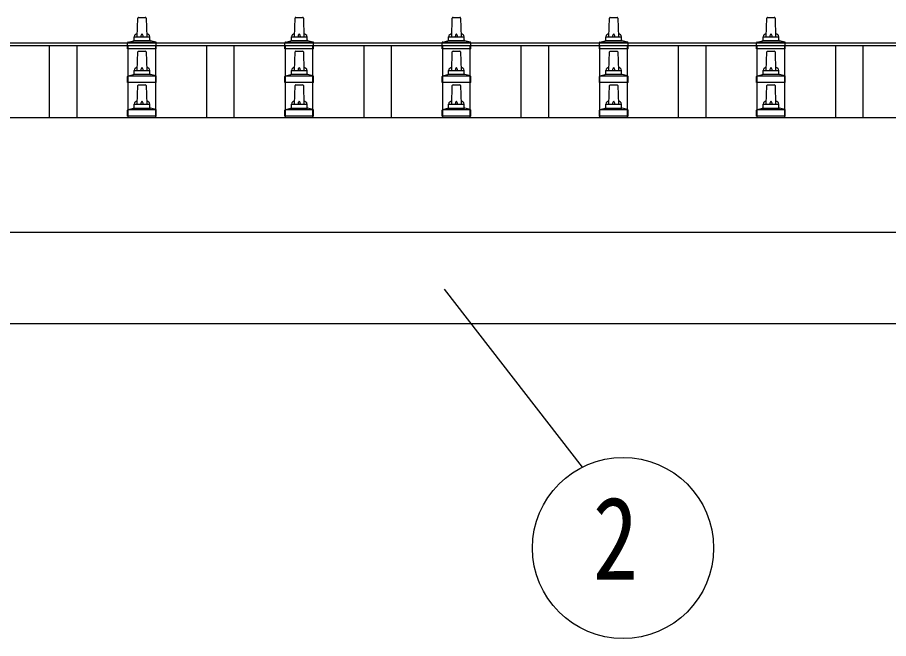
# Model space of a CAD drawing. Units: millimetres, scale not verified. Extents: x -16820 to 16820, y -11880 to 11880.
# Drawn here: x -12381 to -11273, y -890 to -100 of the extents above; entities that cross this region are included whole.
import ezdxf
from ezdxf.enums import TextEntityAlignment as Align

# ---------------------------------------------------------------- set-up
doc = ezdxf.new("R2010")
doc.units = ezdxf.units.MM
doc.header["$LTSCALE"] = 50
for name, color, linetype in [('0-5_YKK_13', 4, 'Continuous'), ('0-6_YKK_A1', 4, 'Continuous'), ('0-7_YKK_D', 6, 'Continuous')]:
    doc.layers.add(name, color=color, linetype=linetype)
doc.styles.add('ＭＳ ゴシック', font='')
doc.styles.get('ＭＳ ゴシック').set_extended_font_data('MS Gothic')

msp = doc.modelspace()

# ---------------------------------------------------------------- linework, layer by layer
at = {"layer": '0-5_YKK_13'}
for p, q in [((-12228.92, -124.55), (-12228.19, -101.02)), ((-12227.19, -100.05), (-12218.64, -100.05)), ((-12217.64, -101.02), (-12216.92, -124.55)), ((-12028.92, -124.55), (-12028.19, -101.02)), ((-12027.19, -100.05), (-12018.64, -100.05)), ((-12017.64, -101.02), (-12016.92, -124.55)), ((-11828.92, -124.55), (-11828.19, -101.02)), ((-11827.19, -100.05), (-11818.64, -100.05)), ((-11817.64, -101.02), (-11816.92, -124.55)), ((-11628.92, -124.55), (-11628.19, -101.02)), ((-11627.19, -100.05), (-11618.64, -100.05)), ((-11617.64, -101.02), (-11616.92, -124.55)), ((-11428.92, -124.55), (-11428.19, -101.02)), ((-11427.19, -100.05), (-11418.64, -100.05)), ((-11417.64, -101.02), (-11416.92, -124.55)), ((-12241.17, -140.05), (-12241.17, -132.34)), ((-12240.78, -131.55), (-12205.05, -131.55)), ((-12240.4, -131.36), (-12233.68, -129.73)), ((-12233.3, -129.55), (-12212.53, -129.55)), ((-12232.92, -128.76), (-12232.92, -124.55)), ((-12231.92, -124.55), (-12213.92, -124.55)), ((-12212.92, -128.76), (-12212.92, -124.55)), ((-12205.43, -131.36), (-12212.15, -129.73)), ((-12204.67, -140.05), (-12204.67, -132.34)), ((-12041.17, -140.05), (-12041.17, -132.34)), ((-12040.78, -131.55), (-12005.05, -131.55)), ((-12040.4, -131.36), (-12033.68, -129.73)), ((-12033.3, -129.55), (-12012.53, -129.55)), ((-12032.92, -128.76), (-12032.92, -124.55)), ((-12031.92, -124.55), (-12013.92, -124.55)), ((-12012.92, -128.76), (-12012.92, -124.55)), ((-12005.43, -131.36), (-12012.15, -129.73)), ((-12004.67, -140.05), (-12004.67, -132.34)), ((-11841.17, -140.05), (-11841.17, -132.34)), ((-11840.78, -131.55), (-11805.05, -131.55)), ((-11840.4, -131.36), (-11833.68, -129.73)), ((-11833.3, -129.55), (-11812.53, -129.55)), ((-11832.92, -128.76), (-11832.92, -124.55)), ((-11831.92, -124.55), (-11813.92, -124.55)), ((-11812.92, -128.76), (-11812.92, -124.55)), ((-11805.43, -131.36), (-11812.15, -129.73)), ((-11804.67, -140.05), (-11804.67, -132.34)), ((-11641.17, -140.05), (-11641.17, -132.34)), ((-11640.78, -131.55), (-11605.05, -131.55)), ((-11640.4, -131.36), (-11633.68, -129.73)), ((-11633.3, -129.55), (-11612.53, -129.55)), ((-11632.92, -128.76), (-11632.92, -124.55)), ((-11631.92, -124.55), (-11613.92, -124.55)), ((-11612.92, -128.76), (-11612.92, -124.55)), ((-11605.43, -131.36), (-11612.15, -129.73)), ((-11604.67, -140.05), (-11604.67, -132.34)), ((-11441.17, -140.05), (-11441.17, -132.34)), ((-11440.78, -131.55), (-11405.05, -131.55)), ((-11440.4, -131.36), (-11433.68, -129.73)), ((-11433.3, -129.55), (-11412.53, -129.55)), ((-11432.92, -128.76), (-11432.92, -124.55)), ((-11431.92, -124.55), (-11413.92, -124.55)), ((-11412.92, -128.76), (-11412.92, -124.55)), ((-11405.43, -131.36), (-11412.15, -129.73)), ((-11404.67, -140.05), (-11404.67, -132.34)), ((-12204.67, -140.05), (-12241.17, -140.05)), ((-12228.92, -167.41), (-12228.19, -143.88)), ((-12227.19, -142.91), (-12218.64, -142.91)), ((-12217.64, -143.88), (-12216.92, -167.41)), ((-12004.67, -140.05), (-12041.17, -140.05)), ((-12028.92, -167.41), (-12028.19, -143.88)), ((-12027.19, -142.91), (-12018.64, -142.91)), ((-12017.64, -143.88), (-12016.92, -167.41)), ((-11804.67, -140.05), (-11841.17, -140.05)), ((-11828.92, -167.41), (-11828.19, -143.88)), ((-11827.19, -142.91), (-11818.64, -142.91)), ((-11817.64, -143.88), (-11816.92, -167.41)), ((-11604.67, -140.05), (-11641.17, -140.05)), ((-11628.92, -167.41), (-11628.19, -143.88)), ((-11627.19, -142.91), (-11618.64, -142.91)), ((-11617.64, -143.88), (-11616.92, -167.41)), ((-11404.67, -140.05), (-11441.17, -140.05)), ((-11428.92, -167.41), (-11428.19, -143.88)), ((-11427.19, -142.91), (-11418.64, -142.91)), ((-11417.64, -143.88), (-11416.92, -167.41)), ((-12241.17, -182.91), (-12241.17, -175.19)), ((-12240.78, -174.41), (-12205.05, -174.41)), ((-12240.4, -174.22), (-12233.68, -172.59)), ((-12233.3, -172.41), (-12212.53, -172.41)), ((-12232.92, -171.62), (-12232.92, -167.41)), ((-12231.92, -167.41), (-12213.92, -167.41)), ((-12212.92, -171.62), (-12212.92, -167.41)), ((-12205.43, -174.22), (-12212.15, -172.59)), ((-12204.67, -182.91), (-12204.67, -175.19)), ((-12041.17, -182.91), (-12041.17, -175.19)), ((-12040.78, -174.41), (-12005.05, -174.41)), ((-12040.4, -174.22), (-12033.68, -172.59)), ((-12033.3, -172.41), (-12012.53, -172.41)), ((-12032.92, -171.62), (-12032.92, -167.41)), ((-12031.92, -167.41), (-12013.92, -167.41)), ((-12012.92, -171.62), (-12012.92, -167.41)), ((-12005.43, -174.22), (-12012.15, -172.59)), ((-12004.67, -182.91), (-12004.67, -175.19)), ((-11841.17, -182.91), (-11841.17, -175.19)), ((-11840.78, -174.41), (-11805.05, -174.41)), ((-11840.4, -174.22), (-11833.68, -172.59)), ((-11833.3, -172.41), (-11812.53, -172.41)), ((-11832.92, -171.62), (-11832.92, -167.41)), ((-11831.92, -167.41), (-11813.92, -167.41)), ((-11812.92, -171.62), (-11812.92, -167.41)), ((-11805.43, -174.22), (-11812.15, -172.59)), ((-11804.67, -182.91), (-11804.67, -175.19)), ((-11641.17, -182.91), (-11641.17, -175.19)), ((-11640.78, -174.41), (-11605.05, -174.41)), ((-11640.4, -174.22), (-11633.68, -172.59)), ((-11633.3, -172.41), (-11612.53, -172.41)), ((-11632.92, -171.62), (-11632.92, -167.41)), ((-11631.92, -167.41), (-11613.92, -167.41)), ((-11612.92, -171.62), (-11612.92, -167.41)), ((-11605.43, -174.22), (-11612.15, -172.59)), ((-11604.67, -182.91), (-11604.67, -175.19)), ((-11441.17, -182.91), (-11441.17, -175.19)), ((-11440.78, -174.41), (-11405.05, -174.41)), ((-11440.4, -174.22), (-11433.68, -172.59)), ((-11433.3, -172.41), (-11412.53, -172.41)), ((-11432.92, -171.62), (-11432.92, -167.41)), ((-11431.92, -167.41), (-11413.92, -167.41)), ((-11412.92, -171.62), (-11412.92, -167.41)), ((-11405.43, -174.22), (-11412.15, -172.59)), ((-11404.67, -182.91), (-11404.67, -175.19)), ((-12204.67, -182.91), (-12241.17, -182.91)), ((-12228.92, -210.26), (-12228.19, -186.74)), ((-12227.19, -185.76), (-12218.64, -185.76)), ((-12217.64, -186.74), (-12216.92, -210.26)), ((-12004.67, -182.91), (-12041.17, -182.91)), ((-12028.92, -210.26), (-12028.19, -186.74)), ((-12027.19, -185.76), (-12018.64, -185.76)), ((-12017.64, -186.74), (-12016.92, -210.26)), ((-11804.67, -182.91), (-11841.17, -182.91)), ((-11828.92, -210.26), (-11828.19, -186.74)), ((-11827.19, -185.76), (-11818.64, -185.76)), ((-11817.64, -186.74), (-11816.92, -210.26)), ((-11604.67, -182.91), (-11641.17, -182.91)), ((-11628.92, -210.26), (-11628.19, -186.74)), ((-11627.19, -185.76), (-11618.64, -185.76)), ((-11617.64, -186.74), (-11616.92, -210.26)), ((-11404.67, -182.91), (-11441.17, -182.91)), ((-11428.92, -210.26), (-11428.19, -186.74)), ((-11427.19, -185.76), (-11418.64, -185.76)), ((-11417.64, -186.74), (-11416.92, -210.26)), ((-12232.92, -214.48), (-12232.92, -210.26)), ((-12231.92, -210.26), (-12213.92, -210.26)), ((-12212.92, -214.48), (-12212.92, -210.26)), ((-12032.92, -214.48), (-12032.92, -210.26)), ((-12031.92, -210.26), (-12013.92, -210.26)), ((-12012.92, -214.48), (-12012.92, -210.26)), ((-11832.92, -214.48), (-11832.92, -210.26)), ((-11831.92, -210.26), (-11813.92, -210.26)), ((-11812.92, -214.48), (-11812.92, -210.26)), ((-11632.92, -214.48), (-11632.92, -210.26)), ((-11631.92, -210.26), (-11613.92, -210.26)), ((-11612.92, -214.48), (-11612.92, -210.26)), ((-11432.92, -214.48), (-11432.92, -210.26)), ((-11431.92, -210.26), (-11413.92, -210.26)), ((-11412.92, -214.48), (-11412.92, -210.26)), ((-12241.17, -225.76), (-12241.17, -218.05)), ((-12240.78, -217.26), (-12205.05, -217.26)), ((-12240.4, -217.08), (-12233.68, -215.45)), ((-12233.3, -215.26), (-12212.53, -215.26)), ((-12205.43, -217.08), (-12212.15, -215.45)), ((-12204.67, -225.76), (-12204.67, -218.05)), ((-12041.17, -225.76), (-12041.17, -218.05)), ((-12040.78, -217.26), (-12005.05, -217.26)), ((-12040.4, -217.08), (-12033.68, -215.45)), ((-12033.3, -215.26), (-12012.53, -215.26)), ((-12005.43, -217.08), (-12012.15, -215.45)), ((-12004.67, -225.76), (-12004.67, -218.05)), ((-11841.17, -225.76), (-11841.17, -218.05)), ((-11840.78, -217.26), (-11805.05, -217.26)), ((-11840.4, -217.08), (-11833.68, -215.45)), ((-11833.3, -215.26), (-11812.53, -215.26)), ((-11805.43, -217.08), (-11812.15, -215.45)), ((-11804.67, -225.76), (-11804.67, -218.05)), ((-11641.17, -225.76), (-11641.17, -218.05)), ((-11640.78, -217.26), (-11605.05, -217.26)), ((-11640.4, -217.08), (-11633.68, -215.45)), ((-11633.3, -215.26), (-11612.53, -215.26)), ((-11605.43, -217.08), (-11612.15, -215.45)), ((-11604.67, -225.76), (-11604.67, -218.05)), ((-11441.17, -225.76), (-11441.17, -218.05)), ((-11440.78, -217.26), (-11405.05, -217.26)), ((-11440.4, -217.08), (-11433.68, -215.45)), ((-11433.3, -215.26), (-11412.53, -215.26)), ((-11405.43, -217.08), (-11412.15, -215.45)), ((-11404.67, -225.76), (-11404.67, -218.05)), ((-12204.67, -225.76), (-12241.17, -225.76)), ((-12004.67, -225.76), (-12041.17, -225.76)), ((-11804.67, -225.76), (-11841.17, -225.76)), ((-11604.67, -225.76), (-11641.17, -225.76)), ((-11404.67, -225.76), (-11441.17, -225.76))]:
    msp.add_line(p, q, dxfattribs=at)
for centre, radius, start, end in [((-12227.19, -101.05), 1, 90, 178.60509), ((-12218.64, -101.05), 1, 1.39491, 90), ((-12027.19, -101.05), 1, 90, 178.60509), ((-12018.64, -101.05), 1, 1.39491, 90), ((-11827.19, -101.05), 1, 90, 178.60509), ((-11818.64, -101.05), 1, 1.39491, 90), ((-11627.19, -101.05), 1, 90, 178.60509), ((-11618.64, -101.05), 1, 1.39491, 90), ((-11427.19, -101.05), 1, 90, 178.60509), ((-11418.64, -101.05), 1, 1.39491, 90), ((-12228.83, -125.18), 4.13, 90, 171.17633), ((-12219.58, -124.55), 4.83, 133.60282, 180), ((-12226.25, -124.55), 4.83, 0, 46.39718), ((-12217, -125.18), 4.13, 8.82367, 90), ((-12028.83, -125.18), 4.13, 90, 171.17633), ((-12019.58, -124.55), 4.83, 133.60282, 180), ((-12026.25, -124.55), 4.83, 0, 46.39718), ((-12017, -125.18), 4.13, 8.82367, 90), ((-11828.83, -125.18), 4.13, 90, 171.17633), ((-11819.58, -124.55), 4.83, 133.60282, 180), ((-11826.25, -124.55), 4.83, 0, 46.39718), ((-11817, -125.18), 4.13, 8.82367, 90), ((-11628.83, -125.18), 4.13, 90, 171.17633), ((-11619.58, -124.55), 4.83, 133.60282, 180), ((-11626.25, -124.55), 4.83, 0, 46.39718), ((-11617, -125.18), 4.13, 8.82367, 90), ((-11428.83, -125.18), 4.13, 90, 171.17633), ((-11419.58, -124.55), 4.83, 133.60282, 180), ((-11426.25, -124.55), 4.83, 0, 46.39718), ((-11417, -125.18), 4.13, 8.82367, 90), ((-12240.17, -132.34), 1, 103.62699, 180), ((-12233.92, -128.76), 1, 283.62699, 0), ((-12231.92, -125.55), 1, 90, 180), ((-12213.92, -125.55), 1, 0, 90), ((-12211.92, -128.76), 1, 180, 256.37301), ((-12205.67, -132.34), 1, 0, 76.37301), ((-12040.17, -132.34), 1, 103.62699, 180), ((-12033.92, -128.76), 1, 283.62699, 0), ((-12031.92, -125.55), 1, 90, 180), ((-12013.92, -125.55), 1, 0, 90), ((-12011.92, -128.76), 1, 180, 256.37301), ((-12005.67, -132.34), 1, 0, 76.37301), ((-11840.17, -132.34), 1, 103.62699, 180), ((-11833.92, -128.76), 1, 283.62699, 0), ((-11831.92, -125.55), 1, 90, 180), ((-11813.92, -125.55), 1, 0, 90), ((-11811.92, -128.76), 1, 180, 256.37301), ((-11805.67, -132.34), 1, 0, 76.37301), ((-11640.17, -132.34), 1, 103.62699, 180), ((-11633.92, -128.76), 1, 283.62699, 0), ((-11631.92, -125.55), 1, 90, 180), ((-11613.92, -125.55), 1, 0, 90), ((-11611.92, -128.76), 1, 180, 256.37301), ((-11605.67, -132.34), 1, 0, 76.37301), ((-11440.17, -132.34), 1, 103.62699, 180), ((-11433.92, -128.76), 1, 283.62699, 0), ((-11431.92, -125.55), 1, 90, 180), ((-11413.92, -125.55), 1, 0, 90), ((-11411.92, -128.76), 1, 180, 256.37301), ((-11405.67, -132.34), 1, 0, 76.37301), ((-12227.19, -143.91), 1, 90, 178.60509), ((-12218.64, -143.91), 1, 1.39491, 90), ((-12027.19, -143.91), 1, 90, 178.60509), ((-12018.64, -143.91), 1, 1.39491, 90), ((-11827.19, -143.91), 1, 90, 178.60509), ((-11818.64, -143.91), 1, 1.39491, 90), ((-11627.19, -143.91), 1, 90, 178.60509), ((-11618.64, -143.91), 1, 1.39491, 90), ((-11427.19, -143.91), 1, 90, 178.60509), ((-11418.64, -143.91), 1, 1.39491, 90), ((-12228.83, -168.04), 4.13, 90, 171.17633), ((-12219.58, -167.41), 4.83, 133.60282, 180), ((-12226.25, -167.41), 4.83, 0, 46.39718), ((-12217, -168.04), 4.13, 8.82367, 90), ((-12028.83, -168.04), 4.13, 90, 171.17633), ((-12019.58, -167.41), 4.83, 133.60282, 180), ((-12026.25, -167.41), 4.83, 0, 46.39718), ((-12017, -168.04), 4.13, 8.82367, 90), ((-11828.83, -168.04), 4.13, 90, 171.17633), ((-11819.58, -167.41), 4.83, 133.60282, 180), ((-11826.25, -167.41), 4.83, 0, 46.39718), ((-11817, -168.04), 4.13, 8.82367, 90), ((-11628.83, -168.04), 4.13, 90, 171.17633), ((-11619.58, -167.41), 4.83, 133.60282, 180), ((-11626.25, -167.41), 4.83, 0, 46.39718), ((-11617, -168.04), 4.13, 8.82367, 90), ((-11428.83, -168.04), 4.13, 90, 171.17633), ((-11419.58, -167.41), 4.83, 133.60282, 180), ((-11426.25, -167.41), 4.83, 0, 46.39718), ((-11417, -168.04), 4.13, 8.82367, 90), ((-12240.17, -175.19), 1, 103.62699, 180), ((-12233.92, -171.62), 1, 283.62699, 0), ((-12231.92, -168.41), 1, 90, 180), ((-12213.92, -168.41), 1, 0, 90), ((-12211.92, -171.62), 1, 180, 256.37301), ((-12205.67, -175.19), 1, 0, 76.37301), ((-12040.17, -175.19), 1, 103.62699, 180), ((-12033.92, -171.62), 1, 283.62699, 0), ((-12031.92, -168.41), 1, 90, 180), ((-12013.92, -168.41), 1, 0, 90), ((-12011.92, -171.62), 1, 180, 256.37301), ((-12005.67, -175.19), 1, 0, 76.37301), ((-11840.17, -175.19), 1, 103.62699, 180), ((-11833.92, -171.62), 1, 283.62699, 0), ((-11831.92, -168.41), 1, 90, 180), ((-11813.92, -168.41), 1, 0, 90), ((-11811.92, -171.62), 1, 180, 256.37301), ((-11805.67, -175.19), 1, 0, 76.37301), ((-11640.17, -175.19), 1, 103.62699, 180), ((-11633.92, -171.62), 1, 283.62699, 0), ((-11631.92, -168.41), 1, 90, 180), ((-11613.92, -168.41), 1, 0, 90), ((-11611.92, -171.62), 1, 180, 256.37301), ((-11605.67, -175.19), 1, 0, 76.37301), ((-11440.17, -175.19), 1, 103.62699, 180), ((-11433.92, -171.62), 1, 283.62699, 0), ((-11431.92, -168.41), 1, 90, 180), ((-11413.92, -168.41), 1, 0, 90), ((-11411.92, -171.62), 1, 180, 256.37301), ((-11405.67, -175.19), 1, 0, 76.37301), ((-12227.19, -186.76), 1, 90, 178.60509), ((-12218.64, -186.76), 1, 1.39491, 90), ((-12027.19, -186.76), 1, 90, 178.60509), ((-12018.64, -186.76), 1, 1.39491, 90), ((-11827.19, -186.76), 1, 90, 178.60509), ((-11818.64, -186.76), 1, 1.39491, 90), ((-11627.19, -186.76), 1, 90, 178.60509), ((-11618.64, -186.76), 1, 1.39491, 90), ((-11427.19, -186.76), 1, 90, 178.60509), ((-11418.64, -186.76), 1, 1.39491, 90), ((-12228.83, -210.9), 4.13, 90, 171.17633), ((-12231.92, -211.26), 1, 90, 180), ((-12219.58, -210.26), 4.83, 133.60282, 180), ((-12226.25, -210.26), 4.83, 0, 46.39718), ((-12217, -210.9), 4.13, 8.82367, 90), ((-12213.92, -211.26), 1, 0, 90), ((-12028.83, -210.9), 4.13, 90, 171.17633), ((-12031.92, -211.26), 1, 90, 180), ((-12019.58, -210.26), 4.83, 133.60282, 180), ((-12026.25, -210.26), 4.83, 0, 46.39718), ((-12017, -210.9), 4.13, 8.82367, 90), ((-12013.92, -211.26), 1, 0, 90), ((-11828.83, -210.9), 4.13, 90, 171.17633), ((-11831.92, -211.26), 1, 90, 180), ((-11819.58, -210.26), 4.83, 133.60282, 180), ((-11826.25, -210.26), 4.83, 0, 46.39718), ((-11817, -210.9), 4.13, 8.82367, 90), ((-11813.92, -211.26), 1, 0, 90), ((-11628.83, -210.9), 4.13, 90, 171.17633), ((-11631.92, -211.26), 1, 90, 180), ((-11619.58, -210.26), 4.83, 133.60282, 180), ((-11626.25, -210.26), 4.83, 0, 46.39718), ((-11617, -210.9), 4.13, 8.82367, 90), ((-11613.92, -211.26), 1, 0, 90), ((-11428.83, -210.9), 4.13, 90, 171.17633), ((-11431.92, -211.26), 1, 90, 180), ((-11419.58, -210.26), 4.83, 133.60282, 180), ((-11426.25, -210.26), 4.83, 0, 46.39718), ((-11417, -210.9), 4.13, 8.82367, 90), ((-11413.92, -211.26), 1, 0, 90), ((-12240.17, -218.05), 1, 103.62699, 180), ((-12233.92, -214.48), 1, 283.62699, 0), ((-12211.92, -214.48), 1, 180, 256.37301), ((-12205.67, -218.05), 1, 0, 76.37301), ((-12040.17, -218.05), 1, 103.62699, 180), ((-12033.92, -214.48), 1, 283.62699, 0), ((-12011.92, -214.48), 1, 180, 256.37301), ((-12005.67, -218.05), 1, 0, 76.37301), ((-11840.17, -218.05), 1, 103.62699, 180), ((-11833.92, -214.48), 1, 283.62699, 0), ((-11811.92, -214.48), 1, 180, 256.37301), ((-11805.67, -218.05), 1, 0, 76.37301), ((-11640.17, -218.05), 1, 103.62699, 180), ((-11633.92, -214.48), 1, 283.62699, 0), ((-11611.92, -214.48), 1, 180, 256.37301), ((-11605.67, -218.05), 1, 0, 76.37301), ((-11440.17, -218.05), 1, 103.62699, 180), ((-11433.92, -214.48), 1, 283.62699, 0), ((-11411.92, -214.48), 1, 180, 256.37301), ((-11405.67, -218.05), 1, 0, 76.37301)]:
    msp.add_arc(centre, radius, start, end, dxfattribs=at)
at = {"layer": '0-6_YKK_A1'}
for p, q in [((-13045.92, -132.34), (-9399.92, -132.34)), ((-13045.92, -135.93), (-9399.92, -135.93)), ((-12340.42, -227.35), (-12340.42, -135.93)), ((-12305.42, -227.35), (-12305.42, -135.93)), ((-12240.42, -227.35), (-12240.42, -135.93)), ((-12205.42, -227.35), (-12205.42, -135.93)), ((-12140.42, -227.35), (-12140.42, -135.93)), ((-12105.42, -227.35), (-12105.42, -135.93)), ((-12040.42, -227.35), (-12040.42, -135.93)), ((-12005.42, -227.35), (-12005.42, -135.93)), ((-11940.42, -227.35), (-11940.42, -135.93)), ((-11905.42, -227.35), (-11905.42, -135.93)), ((-11840.42, -227.35), (-11840.42, -135.93)), ((-11805.42, -227.35), (-11805.42, -135.93)), ((-11740.42, -227.35), (-11740.42, -135.93)), ((-11705.42, -227.35), (-11705.42, -135.93)), ((-11640.42, -227.35), (-11640.42, -135.93)), ((-11605.42, -227.35), (-11605.42, -135.93)), ((-11540.42, -227.35), (-11540.42, -135.93)), ((-11505.42, -227.35), (-11505.42, -135.93)), ((-11440.42, -227.35), (-11440.42, -135.93)), ((-11405.42, -227.35), (-11405.42, -135.93)), ((-11340.42, -227.35), (-11340.42, -135.93)), ((-11305.42, -227.35), (-11305.42, -135.93)), ((-13041.22, -227.43), (-9404.61, -227.43)), ((-13041.22, -373.09), (-9404.61, -373.09)), ((-12929.42, -489.52), (-9516.42, -489.52))]:
    msp.add_line(p, q, dxfattribs=at)
at = {"layer": '0-7_YKK_D'}
msp.add_line((-11838.63, -445.46), (-11662.81, -671.97), dxfattribs=at)
msp.add_circle((-11611.01, -774.87), 115.2, dxfattribs=at)

# ---------------------------------------------------------------- texts
at = {"layer": '0-7_YKK_D', "style": 'ＭＳ ゴシック', "width": 0.8}
msp.add_text('2', height=105.6, dxfattribs=at).set_placement((-11649.41, -846.87), align=Align.BOTTOM_LEFT)

doc.saveas('drawing.dxf')
